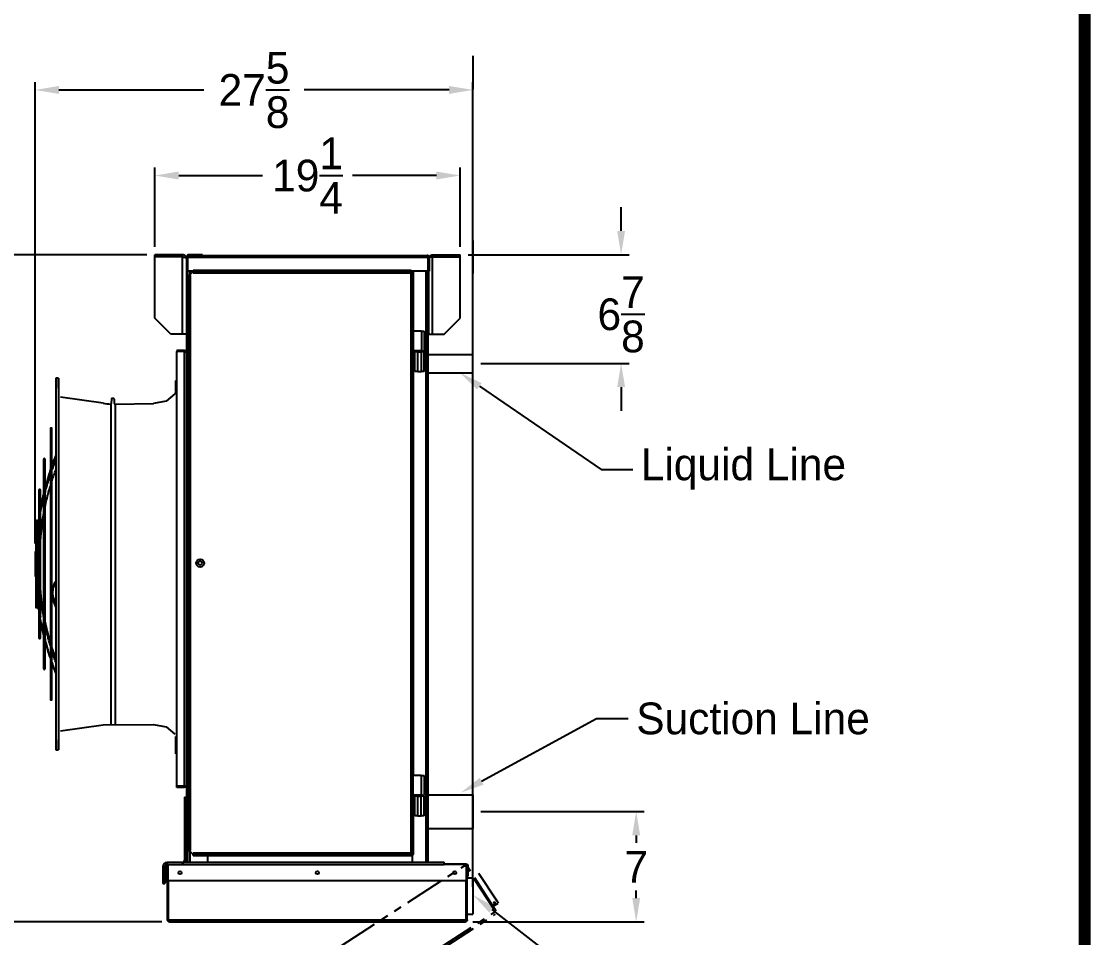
# Model space of a CAD drawing. Header units: inches. Extents: x 908 to 1218, y 494 to 690.
# Drawn here: x 1147.1 to 1214.5, y 538.8 to 596.6 of the extents above; entities that cross this region are included whole.
import ezdxf
from ezdxf import colors
from ezdxf.entities.mleader import LeaderData, LeaderLine
from ezdxf.math import Vec2, Vec3

# ---------------------------------------------------------------- set-up
doc = ezdxf.new("R2010")
doc.units = ezdxf.units.IN
doc.header["$MEASUREMENT"] = 0
doc.header["$PDSIZE"] = -1
doc.linetypes.add('PHANTOM', pattern=[0.5, 0.25, -0.05, 0.05, -0.05, 0.05, -0.05])
doc.layers.add('Hingeable', color=7, linetype='PHANTOM')
doc.dimstyles.new('RAE Solutions', dxfattribs={"dimtxt": 2, "dimasz": 1.5, "dimexe": 0.5, "dimexo": 0.5, "dimgap": 0.5, "dimtad": 0, "dimtih": 1, "dimtoh": 1, "dimdec": 3, "dimrnd": 0.125, "dimzin": 1, "dimdsep": 46, "dimlunit": 5, "dimtxsty": 'Standard', "dimcen": 0.09, "dimadec": 0, "dimazin": 0, "dimtfac": 1, "dimtdec": 3, "dimtofl": 0, "dimtmove": 0, "dimatfit": 3, "dimfxl": 1, "dimtolj": 1, "dimtzin": 1, "dimarcsym": 0})

# ---------------------------------------------------------------- blocks, each defined once
blk = doc.blocks.new('*D198')
at = {"color": 0, "linetype": 'Continuous', "lineweight": -2}
for p, q in [((1184.881, 583.379), (1184.881, 584.879)), ((1175.241, 581.879), (1185.381, 581.879)), ((1176.046, 575.036), (1185.381, 575.036)), ((1184.881, 573.536), (1184.881, 572.036))]:
    blk.add_line(p, q, dxfattribs=at)
at = {"color": 0, "linetype": 'Continuous'}
for points in [[(1184.631, 583.379), (1185.131, 583.379), (1184.881, 581.879)], [(1184.631, 573.536), (1185.131, 573.536), (1184.881, 575.036)]]:
    blk.add_solid(points, dxfattribs=at)
at = {"layer": 'Defpoints', "color": 0, "linetype": 'Continuous'}
for p in [(1174.741, 581.879), (1175.546, 575.036), (1184.881, 575.036)]:
    blk.add_point(p, dxfattribs=at)
at = {"color": 0, "linetype": 'Continuous', "lineweight": 25, "insert": (1184.881, 578.131), "char_height": 2, "attachment_point": 5}
blk.add_mtext('\\A1;6{\\H1x;\\S7/8;}', dxfattribs=at)
blk = doc.blocks.new('*D200')
at = {"color": 0, "linetype": 'Continuous', "lineweight": -2}
for p, q in [((1155.504, 582.379), (1155.504, 587.375)), ((1157.004, 586.875), (1162.289, 586.875)), ((1173.241, 586.875), (1167.956, 586.875)), ((1174.741, 582.379), (1174.741, 587.375))]:
    blk.add_line(p, q, dxfattribs=at)
at = {"color": 0, "linetype": 'Continuous'}
for points in [[(1157.004, 587.125), (1157.004, 586.625), (1155.504, 586.875)], [(1173.241, 587.125), (1173.241, 586.625), (1174.741, 586.875)]]:
    blk.add_solid(points, dxfattribs=at)
at = {"layer": 'Defpoints', "color": 0, "linetype": 'Continuous'}
for p in [(1155.504, 586.875), (1155.504, 581.879), (1174.741, 581.879)]:
    blk.add_point(p, dxfattribs=at)
at = {"color": 0, "linetype": 'Continuous', "lineweight": 25, "insert": (1165.123, 586.875), "char_height": 2, "attachment_point": 5}
blk.add_mtext('\\A1;19{\\H1x;\\S1/4;}', dxfattribs=at)
blk = doc.blocks.new('*D201')
at = {"color": 0, "linetype": 'Continuous', "lineweight": -2}
for p, q in [((1147.953, 563.672), (1147.953, 592.771)), ((1149.453, 592.271), (1158.582, 592.271)), ((1174.046, 592.271), (1164.916, 592.271)), ((1175.546, 542.026), (1175.546, 592.771))]:
    blk.add_line(p, q, dxfattribs=at)
at = {"color": 0, "linetype": 'Continuous'}
for points in [[(1149.453, 592.521), (1149.453, 592.021), (1147.953, 592.271)], [(1174.046, 592.521), (1174.046, 592.021), (1175.546, 592.271)]]:
    blk.add_solid(points, dxfattribs=at)
at = {"layer": 'Defpoints', "color": 0, "linetype": 'Continuous'}
for p in [(1147.953, 592.271), (1147.953, 563.172), (1175.546, 541.526)]:
    blk.add_point(p, dxfattribs=at)
at = {"color": 0, "linetype": 'Continuous', "lineweight": 25, "insert": (1161.749, 592.271), "char_height": 2, "attachment_point": 5}
blk.add_mtext('\\A1;27{\\H1x;\\S5/8;}', dxfattribs=at)
blk = doc.blocks.new('*D202')
at = {"color": 0, "linetype": 'Continuous', "lineweight": -2}
for p, q in [((1155.004, 581.879), (1140.511, 581.879)), ((1141.011, 580.379), (1141.011, 562.351)), ((1141.011, 541.323), (1141.011, 559.351)), ((1155.937, 539.823), (1140.511, 539.823))]:
    blk.add_line(p, q, dxfattribs=at)
at = {"color": 0, "linetype": 'Continuous'}
for points in [[(1140.761, 580.379), (1141.261, 580.379), (1141.011, 581.879)], [(1140.761, 541.323), (1141.261, 541.323), (1141.011, 539.823)]]:
    blk.add_solid(points, dxfattribs=at)
at = {"layer": 'Defpoints', "color": 0, "linetype": 'Continuous'}
for p in [(1155.504, 581.879), (1141.011, 539.823), (1156.437, 539.823)]:
    blk.add_point(p, dxfattribs=at)
at = {"color": 0, "linetype": 'Continuous', "lineweight": 25, "insert": (1141.011, 560.851), "char_height": 2, "attachment_point": 5}
blk.add_mtext('\\A1;42', dxfattribs=at)
blk = doc.blocks.new('*D213')
at = {"color": 0, "lineweight": -2}
for p, q in [((1176.046, 546.779), (1186.331, 546.779)), ((1185.831, 545.279), (1185.831, 544.801)), ((1185.831, 541.323), (1185.831, 541.801)), ((1175.543, 539.823), (1186.331, 539.823))]:
    blk.add_line(p, q, dxfattribs=at)
at = {"color": 0}
for points in [[(1185.581, 545.279), (1186.081, 545.279), (1185.831, 546.779)], [(1185.581, 541.323), (1186.081, 541.323), (1185.831, 539.823)]]:
    blk.add_solid(points, dxfattribs=at)
at = {"layer": 'Defpoints', "color": 0}
for p in [(1175.546, 546.779), (1185.831, 546.779), (1175.043, 539.823)]:
    blk.add_point(p, dxfattribs=at)
at = {"color": 0, "insert": (1185.831, 543.301), "char_height": 2, "attachment_point": 5}
blk.add_mtext('\\A1;7', dxfattribs=at)

msp = doc.modelspace()

# ---------------------------------------------------------------- linework, layer by layer
at = {"linetype": 'Continuous', "lineweight": 25}
for p, q in [((1175.5456, 594.4188), (1175.5456, 592.3248)), ((1175.5456, 582.7835), (1175.5456, 580.6895)), ((1155.5039, 581.7493), (1155.5039, 581.8793)), ((1157.2399, 581.8793), (1155.5039, 581.8793)), ((1157.2399, 581.7493), (1155.5039, 581.7493)), ((1157.2399, 581.7422), (1155.5039, 581.7422)), ((1155.5039, 577.8793), (1155.5039, 581.7422)), ((1157.2399, 581.7493), (1157.2399, 581.8793)), ((1157.2399, 576.8793), (1157.2399, 581.7422)), ((1157.5039, 581.7463), (1157.5039, 581.6153)), ((1157.5168, 581.7463), (1157.5039, 581.7463)), ((1157.5039, 581.6153), (1157.5039, 576.8793)), ((1157.5101, 581.7092), (1157.5601, 581.7092)), ((1157.5101, 581.7092), (1157.5101, 580.8422)), ((1157.5601, 581.7092), (1157.5601, 580.8422)), ((1157.5664, 581.7092), (1157.5664, 581.5762)), ((1157.5672, 581.7092), (1157.5664, 581.7092)), ((1157.5664, 581.5762), (1157.5664, 543.583)), ((1157.5672, 581.7092), (1157.5672, 580.8422)), ((1172.728, 581.7092), (1157.5672, 581.7092)), ((1158.5039, 581.8793), (1157.6369, 581.8793)), ((1157.6369, 581.8412), (1157.6369, 581.8793)), ((1157.6431, 581.8422), (1172.6521, 581.8422)), ((1158.5039, 581.8793), (1158.5039, 581.8422)), ((1172.728, 581.7092), (1172.728, 580.8422)), ((1172.728, 581.7092), (1172.7289, 581.7092)), ((1172.7289, 581.5762), (1172.7289, 581.7092)), ((1172.7351, 581.6963), (1172.7289, 581.6963)), ((1172.7289, 543.583), (1172.7289, 581.5762)), ((1172.7851, 581.7092), (1172.7351, 581.7092)), ((1172.7351, 581.7092), (1172.7351, 580.8422)), ((1172.7851, 581.7092), (1172.7851, 580.8422)), ((1173.0054, 581.7493), (1173.0054, 581.8793)), ((1173.0054, 581.8793), (1174.7414, 581.8793)), ((1173.0054, 581.7493), (1174.7414, 581.7493)), ((1173.0054, 576.8793), (1173.0054, 581.7422)), ((1173.0054, 581.7422), (1174.7414, 581.7422)), ((1174.7414, 581.7493), (1174.7414, 581.8793)), ((1174.7414, 577.8793), (1174.7414, 581.7422)), ((1157.5039, 580.8168), (1157.5664, 580.8168)), ((1157.5101, 580.8422), (1157.5601, 580.8422)), ((1157.5539, 580.8293), (1157.5539, 580.8422)), ((1157.5539, 580.8293), (1157.5539, 580.8168)), ((1157.5664, 580.8293), (1157.5539, 580.8293)), ((1157.9179, 580.8422), (1157.5672, 580.8422)), ((1157.9179, 580.8162), (1157.6679, 580.5662)), ((1157.6994, 580.8422), (1157.6994, 580.5977)), ((1157.9179, 580.8792), (1157.9179, 580.8162)), ((1171.6469, 580.8792), (1157.9179, 580.8792)), ((1171.6469, 580.8162), (1157.9179, 580.8162)), ((1157.9179, 580.8162), (1157.9179, 580.7332)), ((1171.6469, 580.8792), (1171.6469, 580.8162)), ((1172.728, 580.8422), (1171.6469, 580.8422)), ((1171.7299, 580.8162), (1171.6469, 580.8162)), ((1171.6469, 580.7332), (1171.6469, 580.8162)), ((1171.7289, 580.8162), (1171.7289, 580.8422)), ((1171.7299, 544.0662), (1171.7299, 580.8162)), ((1171.7299, 580.8162), (1171.7929, 580.8162)), ((1171.7929, 577.0612), (1171.7929, 580.8162)), ((1172.5959, 543.583), (1172.5959, 580.8422)), ((1172.7414, 580.8293), (1172.7289, 580.8293)), ((1172.7851, 580.8422), (1172.7351, 580.8422)), ((1172.7414, 580.8422), (1172.7414, 576.8793)), ((1157.6049, 580.5662), (1157.6679, 580.5662)), ((1157.6049, 580.5662), (1157.6049, 544.3162)), ((1157.6679, 580.5662), (1157.6679, 544.3162)), ((1157.7509, 580.5662), (1157.6679, 580.5662)), ((1157.7509, 544.3162), (1157.7509, 580.5662)), ((1157.9179, 580.7332), (1171.6469, 580.7332)), ((1171.6469, 544.1492), (1171.6469, 580.7332)), ((1156.5039, 576.8793), (1155.5039, 577.8793)), ((1173.7414, 576.8793), (1174.7414, 577.8793)), ((1157.2399, 576.8793), (1156.5039, 576.8793)), ((1157.5039, 576.8793), (1157.2399, 576.8793)), ((1157.5039, 576.8793), (1157.5039, 543.583)), ((1171.7929, 575.8212), (1171.7929, 577.0612)), ((1172.2929, 577.0612), (1171.7929, 577.0612)), ((1172.2929, 577.0612), (1172.2929, 575.8212)), ((1172.2929, 577.0612), (1172.4804, 577.0612)), ((1172.4804, 577.0612), (1172.4804, 575.8212)), ((1172.7414, 576.8793), (1173.0054, 576.8793)), ((1173.0054, 576.8793), (1173.7414, 576.8793)), ((1156.8789, 575.8468), (1156.8789, 575.7838)), ((1157.3579, 575.8468), (1156.8789, 575.8468)), ((1157.3579, 575.7838), (1156.8789, 575.7838)), ((1157.3579, 575.7767), (1156.8789, 575.7767)), ((1156.8789, 548.3749), (1156.8789, 575.7767)), ((1157.3579, 575.8468), (1157.3579, 575.7838)), ((1157.3579, 548.3749), (1157.3579, 575.7767)), ((1171.7929, 549.0567), (1171.7929, 575.8212)), ((1172.2929, 575.8212), (1171.7929, 575.8212)), ((1171.8869, 574.5187), (1171.8869, 575.7587)), ((1172.0744, 575.7587), (1171.8869, 575.7587)), ((1171.9026, 575.8212), (1171.9026, 575.7587)), ((1172.0744, 574.5187), (1172.0744, 575.7587)), ((1172.0744, 575.7587), (1172.2934, 575.7587)), ((1172.2929, 575.8212), (1172.4804, 575.8212)), ((1172.2934, 574.5187), (1172.2934, 575.7587)), ((1172.4809, 575.7587), (1172.2934, 575.7587)), ((1172.4651, 575.7587), (1172.4651, 575.8212)), ((1172.4809, 574.5187), (1172.4809, 575.7587)), ((1175.5456, 575.5668), (1172.7351, 575.5668)), ((1175.5456, 574.5043), (1175.5456, 575.5668)), ((1149.428, 574.0973), (1149.2518, 574.0942)), ((1149.4359, 573.6445), (1149.428, 574.0973)), ((1149.428, 574.0973), (1149.428, 550.6721)), ((1172.0744, 574.5187), (1171.8869, 574.5187)), ((1172.0744, 574.5187), (1172.2934, 574.5187)), ((1172.4809, 574.5187), (1172.2934, 574.5187)), ((1172.7351, 574.4418), (1175.5456, 574.4418)), ((1175.5456, 574.4418), (1175.5456, 574.5043)), ((1156.8319, 573.2528), (1156.8319, 573.9458)), ((1156.8789, 573.9458), (1156.8319, 573.9458)), ((1152.2358, 572.5163), (1149.5486, 572.8939)), ((1152.7612, 572.779), (1152.7565, 572.5113)), ((1152.9079, 572.8177), (1152.8006, 572.8177)), ((1152.952, 572.5076), (1152.9472, 572.779)), ((1156.7666, 573.1197), (1156.208, 572.6469)), ((1156.8789, 573.3487), (1156.7666, 573.1197)), ((1152.7155, 572.4727), (1152.7155, 552.2966)), ((1152.9919, 572.4689), (1152.9919, 552.3004)), ((1156.208, 572.6469), (1155.4226, 572.5028)), ((1148.9143, 570.9058), (1148.9143, 553.8635)), ((1149.0127, 568.334), (1149.0127, 570.9058)), ((1148.493, 568.9832), (1148.493, 555.7861)), ((1148.5915, 567.0211), (1148.5915, 568.9832)), ((1149.0127, 556.2688), (1149.0127, 568.2257)), ((1148.1854, 567.0392), (1148.1854, 557.7301)), ((1148.2838, 565.7071), (1148.2838, 567.0392)), ((1148.5915, 557.6591), (1148.5915, 566.8965)), ((1148.2838, 559.0647), (1148.2838, 565.5533)), ((1147.9925, 565.0804), (1147.9925, 559.6889)), ((1148.0909, 564.4103), (1148.0909, 565.0804)), ((1148.0909, 560.4811), (1148.0909, 564.1998)), ((1147.992, 563.1721), (1147.9527, 563.1721)), ((1147.9527, 563.1721), (1147.9527, 561.5973)), ((1147.992, 563.1721), (1147.992, 561.5973)), ((1147.9527, 561.5973), (1147.992, 561.5973)), ((1148.0909, 559.6889), (1148.0909, 560.2495)), ((1149.0862, 560.0555), (1149.2519, 559.6455)), ((1149.1383, 560.1162), (1149.2519, 559.835)), ((1149.2493, 559.3962), (1149.2519, 559.3962)), ((1149.2494, 559.38), (1149.2519, 559.38)), ((1148.2838, 557.7301), (1148.2838, 558.9114)), ((1148.5915, 555.7861), (1148.5915, 557.5356)), ((1149.0127, 553.8635), (1149.0127, 556.1592)), ((1149.5486, 551.8754), (1152.2358, 552.253)), ((1155.4226, 552.2665), (1156.208, 552.1224)), ((1156.208, 552.1224), (1156.7666, 551.6496)), ((1156.8319, 550.4158), (1156.8319, 551.5165)), ((1149.2518, 550.6751), (1149.428, 550.6721)), ((1149.428, 550.6721), (1149.4359, 551.1248)), ((1156.8789, 550.4158), (1156.8319, 550.4158)), ((1171.7879, 547.8167), (1171.7879, 549.0567)), ((1172.2879, 549.0567), (1171.7879, 549.0567)), ((1172.2879, 549.0567), (1172.2879, 547.8167)), ((1172.2879, 549.0567), (1172.4754, 549.0567)), ((1172.4754, 549.0567), (1172.4754, 547.8167)), ((1157.3579, 548.3749), (1156.8789, 548.3749)), ((1156.8789, 548.3048), (1156.8789, 548.3678)), ((1157.3579, 548.3678), (1156.8789, 548.3678)), ((1157.3579, 548.3048), (1156.8789, 548.3048)), ((1157.3579, 548.3048), (1157.3579, 548.3678)), ((1172.2879, 547.8167), (1171.7879, 547.8167)), ((1171.7929, 544.0662), (1171.7929, 547.8167)), ((1171.8976, 547.8167), (1171.8976, 547.7542)), ((1172.2879, 547.8167), (1172.4754, 547.8167)), ((1172.4601, 547.7542), (1172.4601, 547.8167)), ((1157.3739, 547.6857), (1157.5039, 547.6857)), ((1157.3739, 547.6857), (1157.3739, 544.6997)), ((1171.8819, 546.5142), (1171.8819, 547.7542)), ((1172.0694, 547.7542), (1171.8819, 547.7542)), ((1172.0694, 546.5142), (1172.0694, 547.7542)), ((1172.0694, 547.7542), (1172.2884, 547.7542)), ((1172.2884, 546.5142), (1172.2884, 547.7542)), ((1172.4759, 547.7542), (1172.2884, 547.7542)), ((1172.4759, 546.5142), (1172.4759, 547.7542)), ((1172.0694, 546.5142), (1171.8819, 546.5142)), ((1172.0694, 546.5142), (1172.2884, 546.5142)), ((1172.4759, 546.5142), (1172.2884, 546.5142)), ((1172.7289, 545.7168), (1175.5456, 545.7168)), ((1157.3739, 544.6997), (1157.5039, 544.6997)), ((1157.3739, 544.6997), (1157.3739, 543.6997)), ((1157.6049, 544.3162), (1157.6679, 544.3162)), ((1157.6679, 544.3162), (1157.7509, 544.3162)), ((1157.6679, 544.3162), (1157.9179, 544.0662)), ((1157.6994, 544.2847), (1157.6994, 543.583)), ((1157.9179, 544.1492), (1157.9179, 544.0662)), ((1171.6469, 544.1492), (1157.9179, 544.1492)), ((1157.9179, 544.0032), (1157.9179, 544.0662)), ((1157.9179, 544.0662), (1171.6469, 544.0662)), ((1157.9179, 544.0032), (1171.6469, 544.0032)), ((1158.8164, 544.0032), (1158.8164, 543.583)), ((1171.6469, 544.0662), (1171.6469, 544.1492)), ((1171.6469, 544.0032), (1171.6469, 544.0662)), ((1171.7299, 544.0662), (1171.6469, 544.0662)), ((1171.7289, 543.583), (1171.7289, 544.0662)), ((1171.7299, 544.0662), (1171.7929, 544.0662)), ((1156.1289, 543.3017), (1155.9989, 543.3017)), ((1155.9989, 543.3017), (1155.9989, 542.2532)), ((1156.1289, 543.3017), (1156.1289, 542.2532)), ((1156.3039, 543.3023), (1156.2539, 543.3023)), ((1156.2539, 542.3103), (1156.2539, 543.3023)), ((1156.2629, 543.4357), (1156.2629, 543.5657)), ((1157.2399, 543.5657), (1156.2629, 543.5657)), ((1156.3351, 543.4357), (1156.2629, 543.4357)), ((1156.3039, 542.3103), (1156.3039, 543.3023)), ((1156.3064, 543.3228), (1156.3351, 543.3228)), ((1156.3351, 542.4245), (1156.3351, 543.45)), ((1156.3351, 543.45), (1157.2726, 543.45)), ((1157.2399, 543.45), (1157.2399, 543.5657)), ((1157.2726, 543.583), (1173.7414, 543.583)), ((1157.2726, 543.583), (1157.2726, 543.45)), ((1157.2726, 543.45), (1173.7414, 543.45)), ((1157.3739, 543.6997), (1157.5039, 543.6997)), ((1173.7414, 543.45), (1173.7414, 543.583)), ((1173.7554, 543.4593), (1173.7414, 543.4587)), ((1175.1476, 543.45), (1173.7414, 543.45)), ((1173.7554, 543.4593), (1173.7554, 543.45)), ((1175.0959, 543.4593), (1173.7554, 543.4593)), ((1175.0959, 543.45), (1175.0959, 543.4593)), ((1175.1476, 542.4245), (1175.1476, 543.45)), ((1175.1763, 543.3228), (1175.1476, 543.3228)), ((1175.2529, 543.3023), (1175.1789, 543.3023)), ((1175.1789, 542.7093), (1175.1789, 543.3023)), ((1175.2529, 542.7093), (1175.2529, 543.3023)), ((1156.3351, 542.4245), (1175.1476, 542.4245)), ((1156.3539, 539.9558), (1156.3539, 542.4245)), ((1156.3609, 539.9558), (1156.3609, 542.4245)), ((1175.1263, 542.6353), (1175.1193, 542.6353)), ((1175.1263, 542.5728), (1175.1193, 542.5728)), ((1175.1218, 539.9558), (1175.1218, 542.4245)), ((1175.1289, 539.9558), (1175.1289, 542.4245)), ((1175.5456, 542.5728), (1175.1763, 542.5728)), ((1175.1789, 542.7093), (1175.2529, 542.7093)), ((1175.1789, 539.9558), (1175.1789, 542.7093)), ((1175.5456, 542.5728), (1175.1789, 542.5728)), ((1175.5456, 542.5728), (1175.5456, 540.4788)), ((1175.5456, 542.5728), (1175.5456, 540.4788)), ((1155.9989, 542.2532), (1156.1289, 542.2532)), ((1156.3039, 542.3103), (1156.2539, 542.3103)), ((1156.3039, 539.9558), (1156.3039, 542.3103)), ((1156.3539, 542.2973), (1156.3609, 542.2973)), ((1176.9077, 541.0949), (1176.8658, 541.0676)), ((1175.5456, 540.4788), (1175.5456, 540.3228)), ((1175.5456, 540.4788), (1175.5456, 540.3228)), ((1156.3039, 539.9558), (1156.3539, 539.9558)), ((1156.3609, 539.9558), (1175.1218, 539.9558)), ((1156.4369, 539.8228), (1175.0459, 539.8228)), ((1175.1193, 540.3228), (1175.1263, 540.3228)), ((1175.1218, 540.3228), (1175.1289, 540.3228)), ((1175.1763, 539.9558), (1175.1263, 539.9558)), ((1175.1789, 539.9558), (1175.1289, 539.9558)), ((1175.1763, 540.3228), (1175.5456, 540.3228)), ((1175.1789, 540.3228), (1175.5456, 540.3228))]:
    msp.add_line(p, q, dxfattribs=at)
for p, q in [((1152.9913, 572.4689), (1155.4226, 572.5028)), ((1152.2358, 552.253), (1155.4226, 552.2665)), ((1172.7289, 547.8418), (1175.5456, 547.8418)), ((1175.5456, 547.8418), (1175.5456, 545.7168))]:
    msp.add_line(p, q)
at = {"const_width": 0.7526}
msp.add_lwpolyline([(913.0442, 498.0702), (1214.0906, 498.0702), (1214.0906, 686.2242), (913.0442, 686.2242), (913.0442, 498.0702)], dxfattribs=at)
at = {"linetype": 'Continuous', "lineweight": 25, "flags": 128}
msp.add_lwpolyline([(1157.2726, 543.5697), (1157.266, 543.5682), (1157.2399, 543.5657)], dxfattribs=at)
at = {"linetype": 'Continuous', "lineweight": 25}
for centre, radius in [((1158.3549, 562.4412), 0.25), ((1158.3549, 562.4412), 0.125), ((1157.0851, 542.9245), 0.0995), ((1165.7414, 542.9245), 0.0995), ((1174.3976, 542.9245), 0.0995)]:
    msp.add_circle(centre, radius, dxfattribs=at)
for centre, radius, start, end in [((1157.6369, 581.7463), 0.133, 90, 180), ((1157.6869, 581.6963), 0.133, 149.720557, 170.688254), ((1172.6084, 581.6963), 0.133, 10.219617, 29.744784), ((1152.8006, 572.7784), 0.0394, 90, 179), ((1152.9079, 572.7784), 0.0394, 1, 90), ((1152.9207, 577.3896), 4.9213, 262, 267.610221), ((1152.7172, 572.512), 0.0394, 267.610221, 359), ((1152.9913, 572.5083), 0.0394, 181, 270.798635), ((1148.9635, 570.9058), 0.0492, 0, 180), ((1148.5422, 568.9832), 0.0492, 0, 180), ((1148.2346, 567.0392), 0.0492, 0, 180), ((1148.0417, 565.0804), 0.0492, 0, 180), ((1148.0417, 559.6889), 0.0492, 180, 0), ((1148.2346, 557.7301), 0.0492, 180, 360), ((1148.5422, 555.7861), 0.0492, 180, 0), ((1148.9635, 553.8635), 0.0492, 180, 360), ((1156.2629, 543.3017), 0.264, 90, 180), ((1156.2629, 543.3017), 0.134, 90, 180), ((1156.3869, 543.3023), 0.133, 112.89837, 180), ((1156.3869, 543.3023), 0.083, 128.571734, 180), ((1157.2399, 543.6997), 0.134, 299.460745, 0), ((1157.2399, 543.6997), 0.264, 333.772108, 0), ((1175.0959, 543.3023), 0.157, 0, 90), ((1175.0959, 543.3023), 0.083, 0, 51.428266)]:
    msp.add_arc(centre, radius, start, end, dxfattribs=at)
for points, knots in [([(1157.5039, 581.6153), (1157.4999, 581.6499), (1157.4919, 581.7191), (1157.4309, 581.8063), (1157.3436, 581.8674), (1157.2744, 581.8753), (1157.2399, 581.8793)], [0, 0, 0, 0, 0.2499999, 0.4999986, 0.7500026, 1, 1, 1, 1]), ([(1157.2921, 581.7385), (1157.2918, 581.7387), (1157.277, 581.7486), (1157.2582, 581.7489), (1157.2399, 581.7493)], [0, 0, 0, 0, 0.0209235, 1, 1, 1, 1]), ([(1157.2399, 581.7422), (1157.2677, 581.741), (1157.3235, 581.7384), (1157.3982, 581.7218), (1157.4566, 581.6942), (1157.4961, 581.6568), (1157.5012, 581.6293), (1157.5039, 581.6153)], [0, 0, 0, 0, 0.1907789, 0.3816597, 0.5768534, 0.7838764, 1, 1, 1, 1]), ([(1157.6431, 581.8422), (1157.6285, 581.8408), (1157.5967, 581.8377), (1157.5561, 581.8136), (1157.5261, 581.7769), (1157.512, 581.7413), (1157.5106, 581.718), (1157.5101, 581.7092)], [0, 0, 0, 0, 0.2277485, 0.4962014, 0.6892053, 0.8824399, 1, 1, 1, 1]), ([(1157.5723, 581.7517), (1157.5717, 581.7509), (1157.5661, 581.7438), (1157.5613, 581.7284), (1157.5604, 581.7144), (1157.5601, 581.7092)], [0, 0, 0, 0, 0.0740735, 0.6593221, 1, 1, 1, 1]), ([(1157.5672, 581.7092), (1157.5682, 581.721), (1157.5703, 581.7432), (1157.5756, 581.7724), (1157.5823, 581.795), (1157.5932, 581.8157), (1157.6141, 581.8365), (1157.6322, 581.8401), (1157.6431, 581.8422)], [0, 0, 0, 0, 0.15709085, 0.29742919, 0.42172758, 0.53098073, 0.71670474, 1, 1, 1, 1]), ([(1172.6521, 581.8422), (1172.661, 581.8408), (1172.6803, 581.8377), (1172.7054, 581.8136), (1172.7205, 581.7769), (1172.7266, 581.7413), (1172.7277, 581.718), (1172.728, 581.7092)], [0, 0, 0, 0, 0.22774933, 0.49620642, 0.68920286, 0.88243955, 1, 1, 1, 1]), ([(1172.7851, 581.7092), (1172.7844, 581.7197), (1172.783, 581.7403), (1172.7722, 581.7687), (1172.7568, 581.7928), (1172.7344, 581.8154), (1172.7001, 581.8368), (1172.6698, 581.8402), (1172.6521, 581.8422)], [0, 0, 0, 0, 0.139858, 0.2740272, 0.4037402, 0.5303433, 0.725176, 1, 1, 1, 1]), ([(1172.7351, 581.7092), (1172.7346, 581.7157), (1172.7336, 581.7286), (1172.7289, 581.7426), (1172.7248, 581.7488), (1172.7239, 581.7501)], [0, 0, 0, 0, 0.4476695, 0.8839029, 1, 1, 1, 1]), ([(1172.78, 581.7441), (1172.7917, 581.7643), (1172.8207, 581.8145), (1172.9025, 581.8669), (1172.9711, 581.8752), (1173.0054, 581.8793)], [0, 0, 0, 0, 0.2523943, 0.6261991, 1, 1, 1, 1]), ([(1173.0054, 581.7422), (1172.9774, 581.741), (1172.9214, 581.7385), (1172.8482, 581.7215), (1172.8015, 581.7027), (1172.7876, 581.6884), (1172.7851, 581.6859)], [0, 0, 0, 0, 0.3077552, 0.6156747, 0.930549, 1, 1, 1, 1]), ([(1172.9531, 581.7385), (1172.9535, 581.7387), (1172.9682, 581.7486), (1172.987, 581.7489), (1173.0054, 581.7493)], [0, 0, 0, 0, 0.02092, 1, 1, 1, 1]), ([(1157.3579, 575.8468), (1157.3688, 575.8461), (1157.3901, 575.8447), (1157.4195, 575.8342), (1157.4448, 575.8192), (1157.4706, 575.7959), (1157.497, 575.7574), (1157.5013, 575.7216), (1157.5039, 575.7008)], [0, 0, 0, 0, 0.1338561, 0.2613721, 0.3834226, 0.5010258, 0.7092289, 1, 1, 1, 1]), ([(1157.3579, 575.7838), (1157.364, 575.7833), (1157.3762, 575.7825), (1157.3896, 575.7782), (1157.3958, 575.7744), (1157.3972, 575.7735)], [0, 0, 0, 0, 0.442922, 0.8712763, 1, 1, 1, 1]), ([(1157.5039, 575.7008), (1157.5018, 575.7111), (1157.4977, 575.7315), (1157.4674, 575.7569), (1157.4264, 575.7707), (1157.3888, 575.7757), (1157.3655, 575.7765), (1157.3579, 575.7767)], [0, 0, 0, 0, 0.2614959, 0.5198472, 0.7128833, 0.9060229, 1, 1, 1, 1]), ([(1149.2519, 574.0942), (1149.2519, 574.0894), (1149.2519, 574.0797), (1149.2519, 574.0017), (1149.2519, 573.8775), (1149.2519, 573.7032), (1149.2519, 573.4807), (1149.2519, 573.2106), (1149.2519, 572.8941), (1149.2519, 572.5326), (1149.2519, 572.1277), (1149.2519, 571.6811), (1149.2519, 571.1946), (1149.2519, 570.6705), (1149.2519, 570.1108), (1149.2519, 569.5181), (1149.2519, 568.8948), (1149.2519, 568.2436), (1149.2519, 567.5673), (1149.2519, 566.8689), (1149.2519, 566.1512), (1149.2519, 565.4175), (1149.2519, 564.6707), (1149.2519, 563.9141), (1149.2519, 563.151), (1149.2519, 562.6401), (1149.2519, 562.3847)], [0, 0, 0, 0, 0.0416667, 0.0833333, 0.1250001, 0.1666666, 0.2083335, 0.2500001, 0.2916667, 0.3333333, 0.3750001, 0.4166667, 0.4583334, 0.5000001, 0.5416668, 0.5833334, 0.625, 0.6666668, 0.7083333, 0.75, 0.7916667, 0.8333334, 0.875, 0.9166667, 0.9583333, 1, 1, 1, 1]), ([(1149.44, 573.4083), (1149.4394, 573.4391), (1149.4383, 573.5009), (1149.437, 573.579), (1149.4361, 573.6338), (1149.4359, 573.6409), (1149.4359, 573.6445)], [0, 0, 0, 0, 0.2489834, 0.499349, 0.7496812, 1, 1, 1, 1]), ([(1149.0019, 568.2931), (1149.0446, 568.4088), (1149.1244, 568.6246), (1149.2115, 568.8392), (1149.2519, 568.9387)], [0, 0, 0, 0, 0.5359086, 1, 1, 1, 1]), ([(1149.2519, 568.9481), (1149.2256, 568.8842), (1149.1466, 568.6924), (1149.0656, 568.4809), (1149.0132, 568.333), (1149.0066, 568.3144)], [0, 0, 0, 0, 0.303779, 0.9120459, 1, 1, 1, 1]), ([(1149.2519, 569.251), (1149.2303, 569.1963), (1149.1564, 569.0094), (1149.0772, 568.7938), (1149.0222, 568.6325), (1149.0127, 568.6046)], [0, 0, 0, 0, 0.255167, 0.8714285, 1, 1, 1, 1]), ([(1148.5787, 566.9663), (1148.6087, 567.0731), (1148.6714, 567.2966), (1148.7709, 567.6176), (1148.8529, 567.8701), (1148.9009, 568.0062), (1148.9143, 568.0444)], [0, 0, 0, 0, 0.29602165, 0.61905663, 0.89294673, 1, 1, 1, 1]), ([(1148.9143, 568.0547), (1148.9096, 568.0416), (1148.8666, 567.9208), (1148.7961, 567.7041), (1148.7053, 567.4142), (1148.6359, 567.1793), (1148.5976, 567.0398), (1148.583, 566.9868)], [0, 0, 0, 0, 0.0373263, 0.3415893, 0.6100755, 0.8518793, 1, 1, 1, 1]), ([(1148.9143, 568.317), (1148.9139, 568.3158), (1148.8739, 568.1988), (1148.8039, 567.9744), (1148.7074, 567.6531), (1148.638, 567.4079), (1148.6019, 567.2694), (1148.5915, 567.2293)], [0, 0, 0, 0, 0.0033171, 0.3252528, 0.6200068, 0.8899558, 1, 1, 1, 1]), ([(1149.0019, 568.2931), (1149.0023, 568.299), (1149.0028, 568.308), (1149.0056, 568.3128), (1149.0065, 568.3144)], [0, 0, 0, 0, 0.6571768, 1, 1, 1, 1]), ([(1149.0127, 568.2244), (1149.0127, 568.225), (1149.013, 568.2295), (1149.0116, 568.2391), (1149.0081, 568.2549), (1149.0032, 568.2739), (1149.0024, 568.2862), (1149.0019, 568.2931)], [0, 0, 0, 0, 0.0277321, 0.2009316, 0.3724423, 0.6544076, 1, 1, 1, 1]), ([(1149.0127, 567.605), (1149.0201, 567.6284), (1149.0606, 567.7575), (1149.1393, 567.9891), (1149.2146, 568.1965), (1149.2519, 568.2992)], [0, 0, 0, 0, 0.1009105, 0.5551025, 1, 1, 1, 1]), ([(1148.493, 566.6453), (1148.4771, 566.5819), (1148.4429, 566.4456), (1148.3963, 566.2441), (1148.3532, 566.0483), (1148.3172, 565.8745), (1148.2909, 565.7418), (1148.2769, 565.6668), (1148.2725, 565.6429)], [0, 0, 0, 0, 0.1903701, 0.40937326, 0.60375977, 0.7761163, 0.92880943, 1, 1, 1, 1]), ([(1148.493, 566.8408), (1148.4884, 566.8218), (1148.4632, 566.7198), (1148.4226, 566.5407), (1148.3725, 566.3093), (1148.3263, 566.0825), (1148.2984, 565.9323), (1148.2838, 565.8535)], [0, 0, 0, 0, 0.0577946, 0.3112723, 0.5451857, 0.7611204, 1, 1, 1, 1]), ([(1148.5827, 566.9869), (1148.5827, 566.9868), (1148.5804, 566.9839), (1148.5789, 566.9755), (1148.5788, 566.9676), (1148.5787, 566.9663)], [0, 0, 0, 0, 0.0124511, 0.8342639, 1, 1, 1, 1]), ([(1148.5787, 566.9663), (1148.5792, 566.96), (1148.58, 566.9482), (1148.585, 566.9297), (1148.5893, 566.9142), (1148.5911, 566.9039), (1148.5916, 566.8966), (1148.5911, 566.8936), (1148.5908, 566.8919)], [0, 0, 0, 0, 0.2925929, 0.5469802, 0.7222755, 0.855545, 0.9202618, 1, 1, 1, 1]), ([(1148.5915, 566.036), (1148.6057, 566.1014), (1148.6336, 566.2295), (1148.6801, 566.4259), (1148.7312, 566.6318), (1148.7905, 566.8575), (1148.8517, 567.0784), (1148.8953, 567.2242), (1148.9143, 567.2878)], [0, 0, 0, 0, 0.1559964, 0.3057277, 0.4694364, 0.6487845, 0.8468715, 1, 1, 1, 1]), ([(1148.2691, 565.6246), (1148.2894, 565.73), (1148.3323, 565.952), (1148.4036, 566.2734), (1148.4581, 566.5064), (1148.4886, 566.6228), (1148.493, 566.6397)], [0, 0, 0, 0, 0.3104915, 0.6542957, 0.9499074, 1, 1, 1, 1]), ([(1148.2729, 565.6428), (1148.2717, 565.6403), (1148.2694, 565.6354), (1148.2692, 565.6281), (1148.2691, 565.6246)], [0, 0, 0, 0, 0.5217173, 1, 1, 1, 1]), ([(1148.2691, 565.6246), (1148.2696, 565.6183), (1148.2704, 565.6065), (1148.2758, 565.5882), (1148.2807, 565.5728), (1148.2832, 565.5616), (1148.2841, 565.5538), (1148.2835, 565.5506), (1148.2832, 565.5492)], [0, 0, 0, 0, 0.2854517, 0.5338087, 0.7052317, 0.8376832, 0.9320901, 1, 1, 1, 1]), ([(1148.2838, 563.9954), (1148.2887, 564.0508), (1148.3002, 564.1825), (1148.3214, 564.3864), (1148.3466, 564.6011), (1148.3723, 564.7975), (1148.3955, 564.9601), (1148.4168, 565.1007), (1148.4381, 565.2339), (1148.4635, 565.3846), (1148.4828, 565.4911), (1148.493, 565.5472)], [0, 0, 0, 0, 0.1068261, 0.253864, 0.3932649, 0.5213059, 0.6332716, 0.7078535, 0.7934048, 0.8912407, 1, 1, 1, 1]), ([(1148.469, 565.4134), (1148.4553, 565.3335), (1148.4282, 565.1751), (1148.3905, 564.9258), (1148.3564, 564.675), (1148.3271, 564.4299), (1148.3043, 564.2097), (1148.2903, 564.0626), (1148.2845, 563.9886), (1148.2838, 563.9803)], [0, 0, 0, 0, 0.1676245, 0.3325753, 0.5226248, 0.6926811, 0.8453356, 0.9826751, 1, 1, 1, 1]), ([(1148.0741, 564.2727), (1148.0809, 564.3377), (1148.0952, 564.4739), (1148.1211, 564.6885), (1148.1506, 564.9053), (1148.1725, 565.057), (1148.1844, 565.1303), (1148.1854, 565.1365)], [0, 0, 0, 0, 0.2252464, 0.4725727, 0.7448135, 0.9783224, 1, 1, 1, 1]), ([(1148.1854, 565.2585), (1148.1796, 565.2195), (1148.1647, 565.1197), (1148.1438, 564.9647), (1148.1229, 564.7985), (1148.1055, 564.6504), (1148.0955, 564.5573), (1148.0909, 564.5145)], [0, 0, 0, 0, 0.1574639, 0.4029128, 0.6253444, 0.827401, 1, 1, 1, 1]), ([(1148.0741, 564.2727), (1148.0745, 564.2664), (1148.0755, 564.2546), (1148.0812, 564.2365), (1148.0866, 564.2211), (1148.0899, 564.2092), (1148.0913, 564.2011), (1148.0907, 564.1981), (1148.0906, 564.1974)], [0, 0, 0, 0, 0.2834762, 0.5309649, 0.702469, 0.8350715, 0.9605747, 1, 1, 1, 1]), ([(1147.992, 562.6567), (1147.9921, 562.6743), (1147.9921, 562.7114), (1147.9923, 562.7484), (1147.9925, 562.7681), (1147.9925, 562.7682)], [0, 0, 0, 0, 0.4736372, 0.9975737, 1, 1, 1, 1]), ([(1147.9925, 561.9886), (1147.9924, 562.0039), (1147.9921, 562.041), (1147.9921, 562.0781), (1147.992, 562.1)], [0, 0, 0, 0, 0.411075, 1, 1, 1, 1]), ([(1148.0909, 562.5731), (1148.1018, 562.5722), (1148.1259, 562.5702), (1148.1599, 562.5772), (1148.1778, 562.5876), (1148.1854, 562.592)], [0, 0, 0, 0, 0.3232549, 0.7134607, 1, 1, 1, 1]), ([(1148.0909, 562.1962), (1148.1018, 562.1971), (1148.1259, 562.1991), (1148.1599, 562.1921), (1148.1778, 562.1817), (1148.1854, 562.1773)], [0, 0, 0, 0, 0.3232532, 0.7134638, 1, 1, 1, 1]), ([(1148.1854, 562.1615), (1148.1813, 562.1642), (1148.1678, 562.1734), (1148.1365, 562.1804), (1148.1073, 562.1835), (1148.0928, 562.1804), (1148.0909, 562.18)], [0, 0, 0, 0, 0.1653465, 0.553645, 0.9418226, 1, 1, 1, 1]), ([(1149.2519, 562.3847), (1149.2519, 562.1292), (1149.2519, 561.6183), (1149.2519, 560.8552), (1149.2519, 560.0986), (1149.2519, 559.3518), (1149.2519, 558.6181), (1149.2519, 557.9004), (1149.2519, 557.202), (1149.2519, 556.5257), (1149.2519, 555.8745), (1149.2519, 555.2513), (1149.2519, 554.6585), (1149.2519, 554.0989), (1149.2519, 553.5747), (1149.2519, 553.0882), (1149.2519, 552.6416), (1149.2519, 552.2367), (1149.2519, 551.8752), (1149.2519, 551.5587), (1149.2519, 551.2886), (1149.2519, 551.0661), (1149.2519, 550.8918), (1149.2519, 550.7676), (1149.2519, 550.6896), (1149.2519, 550.68), (1149.2519, 550.6751)], [0, 0, 0, 0, 0.0416667, 0.0833333, 0.125, 0.1666666, 0.2083333, 0.25, 0.2916667, 0.3333332, 0.375, 0.4166666, 0.4583332, 0.4999999, 0.5416666, 0.5833333, 0.6249999, 0.6666667, 0.7083333, 0.7499999, 0.7916665, 0.8333334, 0.8749999, 0.9166667, 0.9583333, 1, 1, 1, 1]), ([(1149.2519, 561.2824), (1149.2371, 561.266), (1149.1862, 561.2096), (1149.1298, 561.1092), (1149.0751, 560.9867), (1149.0356, 560.8665), (1149.0205, 560.7802), (1149.0127, 560.7356)], [0, 0, 0, 0, 0.1082397, 0.3730702, 0.5642306, 0.7745302, 1, 1, 1, 1]), ([(1148.493, 559.2247), (1148.486, 559.2623), (1148.4628, 559.3857), (1148.4295, 559.588), (1148.3904, 559.8436), (1148.3564, 560.0943), (1148.3271, 560.3395), (1148.3043, 560.5596), (1148.2903, 560.7067), (1148.2845, 560.7808), (1148.2838, 560.7891)], [0, 0, 0, 0, 0.0722353, 0.2376766, 0.3887439, 0.5628004, 0.7185449, 0.8583521, 0.9841316, 1, 1, 1, 1]), ([(1148.2838, 560.718), (1148.2867, 560.681), (1148.295, 560.5737), (1148.3125, 560.3884), (1148.3371, 560.1534), (1148.3684, 559.892), (1148.4046, 559.6247), (1148.4455, 559.3531), (1148.4753, 559.1784), (1148.4908, 559.0874)], [0, 0, 0, 0, 0.0678585, 0.1969155, 0.3401745, 0.499577, 0.6775491, 0.832156, 1, 1, 1, 1]), ([(1148.493, 559.0744), (1148.482, 559.1376), (1148.458, 559.2744), (1148.4259, 559.4778), (1148.3966, 559.6782), (1148.3721, 559.8595), (1148.3515, 560.0239), (1148.3341, 560.1732), (1148.3163, 560.3393), (1148.2993, 560.5122), (1148.2886, 560.6399), (1148.2838, 560.6963)], [0, 0, 0, 0, 0.1173263, 0.2537856, 0.3769384, 0.4882944, 0.5892056, 0.6808731, 0.7643262, 0.8959794, 1, 1, 1, 1]), ([(1149.2528, 561.2277), (1149.2425, 561.214), (1149.1892, 561.1425), (1149.1205, 560.9926), (1149.0632, 560.7785), (1149.0469, 560.5535), (1149.0668, 560.3283), (1149.1146, 560.1864), (1149.1383, 560.1162)], [0, 0, 0, 0, 0.04376951, 0.22810849, 0.41944523, 0.61460412, 0.80947811, 1, 1, 1, 1]), ([(1148.0903, 560.4858), (1148.0904, 560.4856), (1148.0909, 560.4844), (1148.091, 560.4795), (1148.0901, 560.4714), (1148.0865, 560.4589), (1148.081, 560.4432), (1148.0753, 560.4255), (1148.0745, 560.4144), (1148.0741, 560.4089)], [0, 0, 0, 0, 0.0165586, 0.0751238, 0.1995721, 0.3231952, 0.4968969, 0.7489667, 1, 1, 1, 1]), ([(1148.1854, 559.508), (1148.1786, 559.5525), (1148.159, 559.6818), (1148.1302, 559.9013), (1148.0995, 560.1571), (1148.0822, 560.3281), (1148.0741, 560.4089)], [0, 0, 0, 0, 0.148459, 0.4313259, 0.7313825, 1, 1, 1, 1]), ([(1149.0127, 560.3407), (1149.0173, 560.3065), (1149.0301, 560.2089), (1149.0641, 560.1159), (1149.0862, 560.0555)], [0, 0, 0, 0, 0.3503317, 1, 1, 1, 1]), ([(1149.1383, 560.1162), (1149.1242, 560.1058), (1149.0961, 560.0851), (1149.081, 560.064), (1149.0877, 560.0583), (1149.0893, 560.0569)], [0, 0, 0, 0, 0.4309441, 0.8618655, 1, 1, 1, 1]), ([(1149.2519, 560.1733), (1149.2331, 560.1656), (1149.1903, 560.148), (1149.157, 560.1277), (1149.1383, 560.1162)], [0, 0, 0, 0, 0.43672191, 1, 1, 1, 1]), ([(1148.2836, 559.0669), (1148.2837, 559.0661), (1148.2842, 559.0623), (1148.2828, 559.0536), (1148.2793, 559.0403), (1148.2738, 559.0232), (1148.2697, 559.0072), (1148.2693, 558.9977), (1148.2691, 558.9942)], [0, 0, 0, 0, 0.0383828, 0.1789658, 0.3184341, 0.5249678, 0.8280401, 1, 1, 1, 1]), ([(1148.2691, 558.9942), (1148.2694, 558.9884), (1148.2698, 558.9811), (1148.2724, 558.9773), (1148.273, 558.9765)], [0, 0, 0, 0, 0.7937559, 1, 1, 1, 1]), ([(1148.493, 557.9303), (1148.4926, 557.932), (1148.4696, 558.0237), (1148.4295, 558.2), (1148.3709, 558.4673), (1148.3176, 558.7301), (1148.2848, 558.9085), (1148.2691, 558.9942)], [0, 0, 0, 0, 0.0047443, 0.2597356, 0.4981117, 0.759093, 1, 1, 1, 1]), ([(1148.3234, 558.7059), (1148.3251, 558.6971), (1148.3388, 558.6237), (1148.3683, 558.4812), (1148.4127, 558.2731), (1148.4545, 558.0874), (1148.4828, 557.971), (1148.493, 557.9288)], [0, 0, 0, 0, 0.03409715, 0.28238966, 0.54940533, 0.83660256, 1, 1, 1, 1]), ([(1148.9143, 557.4807), (1148.8924, 557.5546), (1148.8477, 557.7052), (1148.7869, 557.9256), (1148.7271, 558.1534), (1148.672, 558.3767), (1148.6259, 558.5738), (1148.6009, 558.6896), (1148.5915, 558.7329)], [0, 0, 0, 0, 0.1779015, 0.3623726, 0.5292031, 0.7238525, 0.8965857, 1, 1, 1, 1]), ([(1148.9143, 557.4748), (1148.9053, 557.5042), (1148.8658, 557.6334), (1148.8041, 557.8555), (1148.7303, 558.1348), (1148.6591, 558.4234), (1148.6157, 558.6197), (1148.5915, 558.7293)], [0, 0, 0, 0, 0.0707605, 0.3108508, 0.5324431, 0.7390944, 1, 1, 1, 1]), ([(1148.9143, 557.251), (1148.891, 557.3333), (1148.8401, 557.5128), (1148.7699, 557.7819), (1148.7037, 558.0513), (1148.647, 558.2993), (1148.6103, 558.4667), (1148.5932, 558.5516), (1148.5915, 558.5602)], [0, 0, 0, 0, 0.1894116, 0.4131643, 0.6178379, 0.8064076, 0.9804151, 1, 1, 1, 1]), ([(1148.5908, 557.6639), (1148.5911, 557.6626), (1148.5914, 557.6609), (1148.5915, 557.6552), (1148.5905, 557.6466), (1148.5868, 557.632), (1148.5815, 557.6137), (1148.5789, 557.5994), (1148.5788, 557.5916), (1148.5787, 557.5902)], [0, 0, 0, 0, 0.0626359, 0.0808464, 0.2284578, 0.374751, 0.6034171, 0.9334713, 1, 1, 1, 1]), ([(1148.5787, 557.5902), (1148.5791, 557.5845), (1148.5795, 557.5766), (1148.5822, 557.5725), (1148.583, 557.5714)], [0, 0, 0, 0, 0.72019, 1, 1, 1, 1]), ([(1148.9143, 556.4637), (1148.8915, 556.5318), (1148.8262, 556.7267), (1148.7388, 557.0155), (1148.6501, 557.323), (1148.602, 557.5033), (1148.5787, 557.5902)], [0, 0, 0, 0, 0.1823629, 0.5219961, 0.7693991, 1, 1, 1, 1]), ([(1148.5827, 557.5713), (1148.5839, 557.5666), (1148.6091, 557.4679), (1148.6647, 557.2669), (1148.7572, 556.9472), (1148.8408, 556.6737), (1148.8983, 556.5033), (1148.9143, 556.4557)], [0, 0, 0, 0, 0.01248742, 0.26381282, 0.53893554, 0.87101825, 1, 1, 1, 1]), ([(1149.2519, 556.4699), (1149.2493, 556.4766), (1149.2022, 556.6), (1149.123, 556.8309), (1149.046, 557.0554), (1149.0128, 557.1626), (1149.0127, 557.1627)], [0, 0, 0, 0, 0.0291692, 0.5376962, 0.9996794, 1, 1, 1, 1]), ([(1149.2519, 556.4602), (1149.2475, 556.4717), (1149.1947, 556.6105), (1149.1144, 556.8426), (1149.0428, 557.0639), (1149.0127, 557.1567)], [0, 0, 0, 0, 0.0497233, 0.6014888, 1, 1, 1, 1]), ([(1149.2519, 556.1929), (1149.2116, 556.3094), (1149.1317, 556.5407), (1149.0533, 556.7829), (1149.0158, 556.9087), (1149.0127, 556.9188)], [0, 0, 0, 0, 0.4826528, 0.9584293, 1, 1, 1, 1]), ([(1149.0019, 556.2019), (1149.0023, 556.2079), (1149.0031, 556.2193), (1149.0077, 556.2376), (1149.0115, 556.2538), (1149.0132, 556.2659), (1149.0124, 556.2716), (1149.0121, 556.2736)], [0, 0, 0, 0, 0.3034922, 0.5669848, 0.748414, 0.9157596, 1, 1, 1, 1]), ([(1149.0063, 556.1823), (1149.0056, 556.1834), (1149.0028, 556.1873), (1149.0023, 556.1958), (1149.0019, 556.2019)], [0, 0, 0, 0, 0.27913509, 1, 1, 1, 1]), ([(1149.2519, 555.5269), (1149.2388, 555.5598), (1149.187, 555.6897), (1149.1036, 555.9147), (1149.0354, 556.1072), (1149.0019, 556.2019)], [0, 0, 0, 0, 0.1467944, 0.5805619, 1, 1, 1, 1]), ([(1149.0061, 556.1822), (1149.0551, 556.0426), (1149.1331, 555.8208), (1149.2198, 555.6007), (1149.2519, 555.5191)], [0, 0, 0, 0, 0.6294565, 1, 1, 1, 1]), ([(1149.4359, 551.1248), (1149.4359, 551.1284), (1149.4361, 551.1355), (1149.437, 551.1903), (1149.4383, 551.2684), (1149.4394, 551.3302), (1149.44, 551.361)], [0, 0, 0, 0, 0.2503188, 0.500651, 0.7510166, 1, 1, 1, 1]), ([(1149.44, 551.361), (1149.4405, 551.3923), (1149.4416, 551.4546), (1149.443, 551.5326), (1149.4439, 551.5867), (1149.4441, 551.5937), (1149.4441, 551.5973)], [0, 0, 0, 0, 0.2527702, 0.50295, 0.7513855, 1, 1, 1, 1]), ([(1157.3579, 548.3749), (1157.3699, 548.3758), (1157.3927, 548.3775), (1157.4308, 548.3832), (1157.466, 548.394), (1157.4966, 548.4196), (1157.5011, 548.4391), (1157.5039, 548.4508)], [0, 0, 0, 0, 0.1485616, 0.2813702, 0.5009, 0.7000632, 1, 1, 1, 1]), ([(1157.5039, 548.4508), (1157.5018, 548.4321), (1157.4976, 548.395), (1157.4663, 548.3479), (1157.4215, 548.3161), (1157.3833, 548.3056), (1157.3628, 548.3049), (1157.3579, 548.3048)], [0, 0, 0, 0, 0.2607152, 0.5193909, 0.7465898, 0.9385565, 1, 1, 1, 1]), ([(1157.3993, 548.3789), (1157.3918, 548.3753), (1157.3788, 548.369), (1157.3641, 548.3681), (1157.3579, 548.3678)], [0, 0, 0, 0, 0.5793482, 1, 1, 1, 1]), ([(1176.8686, 540.9109), (1176.877, 540.9192), (1176.8909, 540.933), (1176.8963, 540.9641), (1176.8932, 540.988), (1176.8863, 541.0098), (1176.8751, 541.0356), (1176.8651, 541.0541), (1176.8598, 541.0638)], [0, 0, 0, 0, 0.3009068, 0.4977571, 0.6026882, 0.7207996, 0.85302, 1, 1, 1, 1]), ([(1176.8658, 541.0676), (1176.87, 541.0599), (1176.8772, 541.0466), (1176.8781, 541.0326), (1176.8784, 541.0268)], [0, 0, 0, 0, 0.5853696, 1, 1, 1, 1]), ([(1176.9077, 541.0949), (1176.9143, 541.0823), (1176.9274, 541.0573), (1176.9309, 541.015), (1176.922, 540.9724), (1176.9008, 540.9358), (1176.8785, 540.9185), (1176.8686, 540.9109)], [0, 0, 0, 0, 0.18723807, 0.37419194, 0.56147219, 0.80606586, 1, 1, 1, 1]), ([(1156.4369, 539.8228), (1156.418, 539.825), (1156.3858, 539.8289), (1156.3508, 539.8525), (1156.3294, 539.876), (1156.3155, 539.8991), (1156.3058, 539.9262), (1156.3045, 539.9458), (1156.3039, 539.9558)], [0, 0, 0, 0, 0.2914182, 0.4990277, 0.617298, 0.7394342, 0.8666504, 1, 1, 1, 1]), ([(1156.364, 539.9167), (1156.3632, 539.9179), (1156.3595, 539.9239), (1156.3552, 539.9373), (1156.3543, 539.9496), (1156.3539, 539.9558)], [0, 0, 0, 0, 0.1158945, 0.5505885, 1, 1, 1, 1]), ([(1156.3609, 539.9558), (1156.3616, 539.9417), (1156.3631, 539.9136), (1156.3719, 539.8762), (1156.3891, 539.8453), (1156.4122, 539.8261), (1156.4293, 539.8238), (1156.4369, 539.8228)], [0, 0, 0, 0, 0.1872374, 0.3741867, 0.5614634, 0.806054, 1, 1, 1, 1]), ([(1175.0433, 539.8228), (1175.055, 539.8252), (1175.0742, 539.8292), (1175.0956, 539.8523), (1175.106, 539.8741), (1175.1121, 539.8961), (1175.1167, 539.9239), (1175.1184, 539.9448), (1175.1193, 539.9558)], [0, 0, 0, 0, 0.3009068, 0.4977571, 0.6026882, 0.7207996, 0.85302, 1, 1, 1, 1]), ([(1175.1763, 539.9558), (1175.175, 539.9417), (1175.1724, 539.9136), (1175.1523, 539.8762), (1175.1216, 539.8453), (1175.0839, 539.8261), (1175.0558, 539.8238), (1175.0433, 539.8228)], [0, 0, 0, 0, 0.18723807, 0.37419194, 0.56147219, 0.80606586, 1, 1, 1, 1]), ([(1175.0459, 539.8228), (1175.0575, 539.8252), (1175.0767, 539.8292), (1175.0981, 539.8523), (1175.1085, 539.8741), (1175.1146, 539.8961), (1175.1192, 539.9239), (1175.1209, 539.9448), (1175.1218, 539.9558)], [0, 0, 0, 0, 0.3009088, 0.4977579, 0.6026916, 0.7207992, 0.8530172, 1, 1, 1, 1]), ([(1175.1789, 539.9558), (1175.1775, 539.9417), (1175.1749, 539.9136), (1175.1548, 539.8762), (1175.1241, 539.8453), (1175.0864, 539.8261), (1175.0583, 539.8238), (1175.0459, 539.8228)], [0, 0, 0, 0, 0.1872372, 0.3741884, 0.5614708, 0.8060644, 1, 1, 1, 1]), ([(1175.1263, 539.9558), (1175.1257, 539.947), (1175.1245, 539.9319), (1175.1176, 539.9197), (1175.1147, 539.9146)], [0, 0, 0, 0, 0.5853696, 1, 1, 1, 1]), ([(1175.1289, 539.9558), (1175.1282, 539.947), (1175.127, 539.9319), (1175.1201, 539.9197), (1175.1172, 539.9146)], [0, 0, 0, 0, 0.5853788, 1, 1, 1, 1])]:
    msp.add_open_spline(points, degree=3, knots=knots, dxfattribs=at)
at = {"layer": 'Hingeable', "linetype": 'PHANTOM', "ltscale": 10}
for p, q in [((1158.867, 532.8676), (1175.0652, 543.4032)), ((1176.967, 540.4746), (1175.0652, 543.4032)), ((1176.973, 540.4784), (1175.1392, 543.3022)), ((1177.0149, 540.5057), (1175.1811, 543.3295)), ((1175.8993, 542.9016), (1177.0397, 541.1455)), ((1177.0397, 541.1455), (1177.1247, 541.0146)), ((1160.7688, 529.939), (1176.967, 540.4746)), ((1176.7672, 540.7824), (1176.7731, 540.7862)), ((1176.815, 540.8135), (1177.1247, 541.0146)), ((1160.905, 529.8688), (1176.9758, 540.3217))]:
    msp.add_line(p, q, dxfattribs=at)

# ---------------------------------------------------------------- dimensions: what is measured, and where the dimension line sits
at = {"linetype": 'Continuous', "lineweight": 25}
for base, p1, p2, picture, middle in [((1147.9527, 592.2711), (1175.5456, 541.5258), (1147.9527, 563.1721), '*D201', (1161.7492, 592.2711)), ((1155.5038531882, 586.8748607595), (1174.7413531949, 581.8792817093), (1155.5038531882, 581.8792817093), '*D200', (1165.1226031916, 586.8748607595))]:
    dim = msp.add_linear_dim(base=base, p1=p1, p2=p2, dimstyle='RAE Solutions', dxfattribs=at)
    dim.commit()
    dim.dimension.update_dxf_attribs({"geometry": picture, "text_midpoint": middle})
dim = msp.add_linear_dim(base=(1184.8805, 575.0355), p1=(1174.7414, 581.8793), p2=(1175.5456, 575.0355), angle=90, dimstyle='RAE Solutions', dxfattribs=at)
dim.commit()
dim.dimension.update_dxf_attribs({"geometry": '*D198', "text_midpoint": (1184.8805, 578.1314), "dimtype": 160})
dim = msp.add_linear_dim(base=(1141.0105008492, 539.8227817362), p1=(1155.5038531882, 581.8792817093), p2=(1156.4368536101, 539.8227817362), angle=90, dimstyle='RAE Solutions', dxfattribs=at)
dim.commit()
dim.dimension.update_dxf_attribs({"geometry": '*D202', "text_midpoint": (1141.0105008492, 560.8510317227)})
dim = msp.add_linear_dim(base=(1185.8305075, 546.7792821), p1=(1175.0433499, 539.8227825), p2=(1175.5456375, 546.7792821), angle=90, dimstyle='RAE Solutions')
dim.commit()
dim.dimension.update_dxf_attribs({"geometry": '*D213', "text_midpoint": (1185.8305075, 543.3010323), "dimtype": 160})

# ---------------------------------------------------------------- leaders
ml = msp.add_multileader_mtext('Standard')
ml.set_content('Liquid Line', color=256)
ml.set_leader_properties()
ml.build(insert=Vec2(0, 0))
ml.multileader.update_dxf_attribs({"text_right_attachment_type": 6, "dogleg_length": 2, "arrow_head_size": 1.5})
ctx = ml.context
ctx.base_point, ctx.char_height, ctx.arrow_head_size, ctx.landing_gap_size, ctx.plane_origin = Vec3(1185.6198, 568.3363), 2, 1.5, 0.5, Vec3(1174.7101, 574.4418)
ctx.right_attachment = 6
notes = []
notes.append((ctx, [(0, (1, 1, 0), (1183.6198, 568.3363), (1, 0), 2, [(0, [(1174.7101, 574.4418)], 0, [])])]))
ctx.mtext.insert, ctx.mtext.flow_direction = Vec3(1186.1198, 569.6697), 5
ml = msp.add_multileader_mtext('Standard')
ml.set_content('Suction Line', color=256)
ml.set_leader_properties()
ml.build(insert=Vec2(0, 0))
ml.multileader.update_dxf_attribs({"text_right_attachment_type": 6, "dogleg_length": 2, "arrow_head_size": 1.5})
ctx = ml.context
ctx.base_point, ctx.char_height, ctx.arrow_head_size, ctx.landing_gap_size, ctx.plane_origin = Vec3(1185.3359, 552.6532), 2, 1.5, 0.5, Vec3(1174.7759, 547.9709)
ctx.right_attachment = 6
notes.append((ctx, [(0, (1, 1, 0), (1183.3359, 552.6532), (1, 0), 2, [(0, [(1174.7759, 547.9709)], 0, [])])]))
ctx.mtext.insert, ctx.mtext.flow_direction = Vec3(1185.8359, 553.6532), 5
ml = msp.add_multileader_mtext('Standard')
ml.set_content('\\A1;1 {\\H0.7x;\\S1/2;}"\\PFPT Drain', color=256)
ml.set_leader_properties()
ml.build(insert=Vec2(0, 0))
ml.multileader.update_dxf_attribs({"text_right_attachment_type": 6, "dogleg_length": 2, "arrow_head_size": 1.5})
ctx = ml.context
ctx.base_point, ctx.char_height, ctx.arrow_head_size, ctx.landing_gap_size, ctx.plane_origin = Vec3(1188.0228, 533.3978), 2, 1.5, 0.5, Vec3(1175.5456, 541.5258)
ctx.right_attachment = 6
notes.append((ctx, [(0, (1, 1, 0), (1186.0228, 533.3978), (1, 0), 2, [(0, [(1175.5456, 541.5258)], 0, [])])]))
ctx.mtext.insert, ctx.mtext.flow_direction = Vec3(1188.5228, 534.3978), 5
for ctx, leaders in notes:
    for number, flags, end, landing, length, lines in leaders:
        leader = LeaderData()
        leader.index, (leader.has_last_leader_line, leader.has_dogleg_vector, leader.attachment_direction) = number, flags
        leader.last_leader_point, leader.dogleg_vector, leader.dogleg_length = Vec3(end), Vec3(landing), length
        for number, points, colour, breaks in lines:
            line = LeaderLine()
            line.index, line.vertices, line.color, line.breaks = number, Vec3.list(points), colors.encode_raw_color(colour), breaks
            leader.lines.append(line)
        ctx.leaders.append(leader)

doc.saveas('drawing.dxf')
